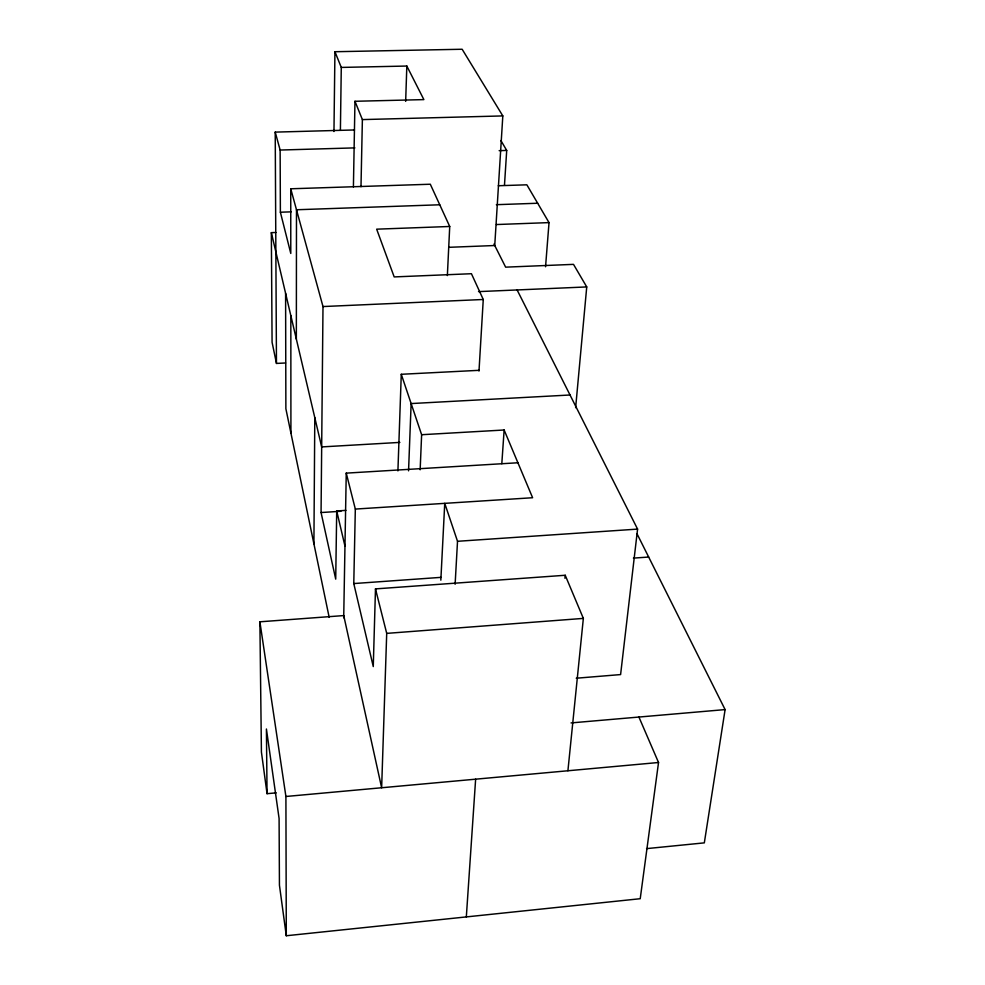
<?xml version="1.0" encoding="UTF-8"?>
<svg xmlns="http://www.w3.org/2000/svg" width="985" height="985" viewBox="0 0 985 985"><rect width="100%" height="100%" fill="white"/><g stroke="black" fill="none" stroke-linecap="round" stroke-linejoin="round"><path stroke-width="1.48" d="M296.35 339.123L296.485 209.756L439.753 204.781M313.907 543.794L314.794 417.652M345.92 510.365L336.71 510.956L335.713 579.131L321.061 512.545L322.994 306.557L290.747 188.788L430.31 184.232L449.726 226.476L447.362 275.566M333.964 131.51L334.937 51.725L462.15 49.25L502.818 115.922L494.741 245.524L448.692 247.321M340.404 129.971L341.278 67.423L334.937 51.725M343.703 617.792L346.252 473.132L517.913 462.765M353.406 186.99L354.969 101.283L423.87 99.608L406.83 66.044L341.278 67.423M360.99 186.707L362.381 119.591L354.969 101.283M567.914 770.762L583.354 618.395L565.218 575.265L375.482 588.895L373.266 666.574L353.775 583.563L355.326 509.073L346.252 473.132M375.482 588.895L386.711 633.38L381.638 787.754L343.74 615.576M405.66 101.369L406.83 66.044M397.915 470.904L401.277 374.288L479.042 370.323M408.553 470.83L411.139 403.567L570.032 394.997M420.152 469.783L421.629 434.717L401.277 374.288M440.837 580.177L444.74 503.36L457.52 541.294L455.119 584.277M478.993 371.062L483.266 299.489L471.433 273.719L394.185 276.92L376.664 229.173L449.726 226.476M504.468 185.352L506.709 150.434L500.922 140.559M466.324 916.912L475.632 779.184M501.808 463.713L504.135 430.002L421.629 434.717M545.555 266.75L549.027 222.61L526.864 184.811L498.275 185.746M575.634 407.679L586.74 286.93L573.504 264.362L505.637 267.157L493.99 244.034M564.947 578.269L565.218 575.265M517.113 289.947L637.578 529.105L620.599 674.577L576.25 678.222M638.92 717.043L658.534 762.501L640.225 898.714L286.29 935.75L279.445 885.22L279.087 818.473L266.418 729.011L267.046 793.688L276.231 792.851M637.086 533.919L725.108 709.594L704.324 842.864L646.554 848.627M286.29 935.75L285.909 796.483L658.534 762.501M571.066 722.916L725.108 709.594M386.711 633.38L583.354 618.395M267.046 793.688L261.419 752.084L259.892 621.806L343.839 615.576M633.417 558.113L648.659 557.042M353.775 583.563L441.009 577.358M457.52 541.294L637.578 529.105M355.326 509.073L532.614 497.733L504.135 430.002M321.061 512.545L340.958 511.264M399.861 442.4L321.676 446.919L271.343 232.645L275.923 232.485M271.343 232.645L272.082 342.3L276.465 363.428L285.564 362.985M478.525 291.622L586.74 286.93M322.994 306.557L483.266 299.489M496.415 224.543L549.027 222.61M354.465 129.958L275.221 132.113L280.134 150.04L280.38 212.218L291.104 211.849M496.354 204.683L537.675 203.242M499.149 150.656L506.709 150.434M280.134 150.04L354.883 147.885M362.381 119.591L502.818 115.922M280.38 212.218L290.784 253.453L290.747 188.788M336.71 510.956L344.972 546.084M329.175 617.336L285.872 408.738L285.601 293.333M259.892 621.806L285.909 796.483M275.221 132.113L276.465 363.428M290.834 315.631L290.92 433.08"/></g></svg>
